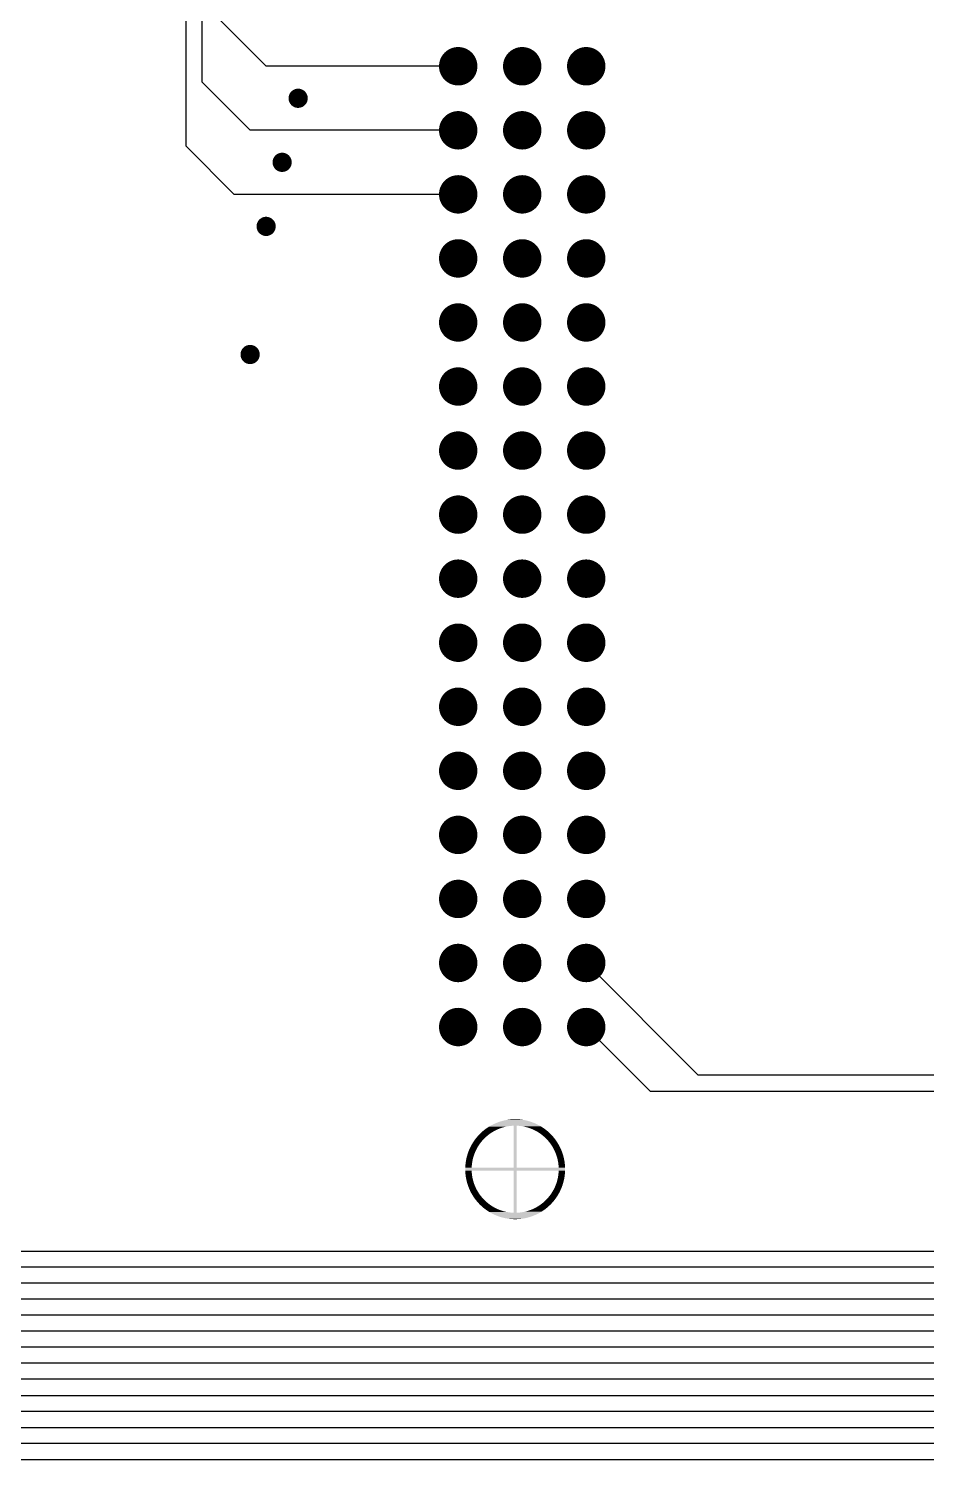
# Model space of a CAD drawing. Extents: x 295 to 953, y 10 to 290.
# Drawn here: x 542.7 to 578.4, y 104 to 160.7 of the extents above; entities that cross this region are included whole.
import ezdxf

# ---------------------------------------------------------------- set-up
doc = ezdxf.new("R2010")
doc.units = 0
doc.header["$LTSCALE"] = 5
doc.header["$MEASUREMENT"] = 0
doc.layers.get('0').update_dxf_attribs({"linetype": 'CONTINUOUS', "lineweight": 25})
doc.layers.add('DV-ABPB-A4_IN1', color=4, linetype='CONTINUOUS')

msp = doc.modelspace()

# ---------------------------------------------------------------- linework, layer by layer
at = {"color": 7}
for points, const_width in [([(559.399, 159.233, 1), (560.161, 159.233, 1)], 0.762), ([(561.939, 159.233, 1), (562.701, 159.233, 1)], 0.762), ([(564.479, 159.233, 1), (565.241, 159.233, 1)], 0.762), ([(553.239, 157.963, 1), (553.62, 157.963, 1)], 0.381), ([(559.399, 156.693, 1), (560.161, 156.693, 1)], 0.762), ([(561.939, 156.693, 1), (562.701, 156.693, 1)], 0.762), ([(564.479, 156.693, 1), (565.241, 156.693, 1)], 0.762), ([(552.604, 155.423, 1), (552.985, 155.423, 1)], 0.381), ([(559.399, 154.153, 1), (560.161, 154.153, 1)], 0.762), ([(561.939, 154.153, 1), (562.701, 154.153, 1)], 0.762), ([(564.479, 154.153, 1), (565.241, 154.153, 1)], 0.762), ([(551.969, 152.883, 1), (552.35, 152.883, 1)], 0.381), ([(559.399, 151.613, 1), (560.161, 151.613, 1)], 0.762), ([(561.939, 151.613, 1), (562.701, 151.613, 1)], 0.762), ([(564.479, 151.613, 1), (565.241, 151.613, 1)], 0.762), ([(559.399, 149.073, 1), (560.161, 149.073, 1)], 0.762), ([(561.939, 149.073, 1), (562.701, 149.073, 1)], 0.762), ([(564.479, 149.073, 1), (565.241, 149.073, 1)], 0.762), ([(551.334, 147.803, 1), (551.715, 147.803, 1)], 0.381), ([(559.399, 146.533, 1), (560.161, 146.533, 1)], 0.762), ([(561.939, 146.533, 1), (562.701, 146.533, 1)], 0.762), ([(564.479, 146.533, 1), (565.241, 146.533, 1)], 0.762), ([(559.399, 143.993, 1), (560.161, 143.993, 1)], 0.762), ([(561.939, 143.993, 1), (562.701, 143.993, 1)], 0.762), ([(564.479, 143.993, 1), (565.241, 143.993, 1)], 0.762), ([(559.399, 141.453, 1), (560.161, 141.453, 1)], 0.762), ([(561.939, 141.453, 1), (562.701, 141.453, 1)], 0.762), ([(564.479, 141.453, 1), (565.241, 141.453, 1)], 0.762), ([(559.399, 138.913, 1), (560.161, 138.913, 1)], 0.762), ([(561.939, 138.913, 1), (562.701, 138.913, 1)], 0.762), ([(564.479, 138.913, 1), (565.241, 138.913, 1)], 0.762), ([(559.399, 136.373, 1), (560.161, 136.373, 1)], 0.762), ([(561.939, 136.373, 1), (562.701, 136.373, 1)], 0.762), ([(564.479, 136.373, 1), (565.241, 136.373, 1)], 0.762), ([(559.399, 133.833, 1), (560.161, 133.833, 1)], 0.762), ([(561.939, 133.833, 1), (562.701, 133.833, 1)], 0.762), ([(564.479, 133.833, 1), (565.241, 133.833, 1)], 0.762), ([(559.399, 131.293, 1), (560.161, 131.293, 1)], 0.762), ([(561.939, 131.293, 1), (562.701, 131.293, 1)], 0.762), ([(564.479, 131.293, 1), (565.241, 131.293, 1)], 0.762), ([(559.399, 128.753, 1), (560.161, 128.753, 1)], 0.762), ([(561.939, 128.753, 1), (562.701, 128.753, 1)], 0.762), ([(564.479, 128.753, 1), (565.241, 128.753, 1)], 0.762), ([(559.399, 126.213, 1), (560.161, 126.213, 1)], 0.762), ([(561.939, 126.213, 1), (562.701, 126.213, 1)], 0.762), ([(564.479, 126.213, 1), (565.241, 126.213, 1)], 0.762), ([(559.399, 123.673, 1), (560.161, 123.673, 1)], 0.762), ([(561.939, 123.673, 1), (562.701, 123.673, 1)], 0.762), ([(564.479, 123.673, 1), (565.241, 123.673, 1)], 0.762), ([(559.399, 121.133, 1), (560.161, 121.133, 1)], 0.762), ([(561.939, 121.133, 1), (562.701, 121.133, 1)], 0.762), ([(564.479, 121.133, 1), (565.241, 121.133, 1)], 0.762)]:
    msp.add_lwpolyline(points, format="xyb", close=True, dxfattribs=dict(at, const_width=const_width))
for points in [[(561.665, 117.44), (561.722, 117.45), (562.415, 117.44), (562.359, 117.45)], [(561.722, 117.45), (561.727, 117.451), (562.359, 117.45), (562.353, 117.451)], [(561.727, 117.451), (561.785, 117.459), (562.353, 117.451), (562.296, 117.459)], [(561.785, 117.459), (561.79, 117.46), (562.296, 117.459), (562.29, 117.46)], [(561.79, 117.46), (561.848, 117.466), (562.29, 117.46), (562.233, 117.466)], [(561.848, 117.466), (561.853, 117.467), (562.233, 117.466), (562.226, 117.467)], [(561.853, 117.467), (561.912, 117.471), (562.226, 117.467), (562.17, 117.471)], [(561.912, 117.471), (561.916, 117.472), (562.17, 117.471), (562.162, 117.472)], [(561.916, 117.472), (561.976, 117.475), (562.162, 117.472), (562.107, 117.475)], [(561.976, 117.475), (561.98, 117.475), (562.107, 117.475), (562.096, 117.475)], [(561.98, 117.475), (562.043, 117.476), (562.096, 117.475), (562.043, 117.476)], [(560.62, 116.876), (560.645, 116.9), (561.004, 116.876), (561.037, 116.9)], [(560.645, 116.9), (560.665, 116.921), (561.037, 116.9), (561.067, 116.921)], [(560.665, 116.921), (560.679, 116.934), (561.067, 116.921), (561.086, 116.934)], [(560.679, 116.934), (560.712, 116.964), (561.086, 116.934), (561.133, 116.964)], [(560.712, 116.964), (560.714, 116.966), (561.133, 116.964), (561.136, 116.966)], [(560.714, 116.966), (560.748, 116.996), (561.136, 116.966), (561.187, 116.996)], [(560.748, 116.996), (560.759, 117.006), (561.187, 116.996), (561.205, 117.006)], [(560.759, 117.006), (560.782, 117.024), (561.205, 117.006), (561.239, 117.024)], [(560.782, 117.024), (560.808, 117.046), (561.239, 117.024), (561.282, 117.046)], [(560.808, 117.046), (560.815, 117.051), (561.282, 117.046), (561.292, 117.051)], [(560.815, 117.051), (560.847, 117.076), (561.292, 117.051), (561.345, 117.076)], [(560.847, 117.076), (560.859, 117.085), (561.345, 117.076), (561.367, 117.085)], [(560.859, 117.085), (560.878, 117.099), (561.367, 117.085), (561.4, 117.099)], [(560.878, 117.099), (560.907, 117.12), (561.4, 117.099), (561.455, 117.12)], [(560.907, 117.12), (560.91, 117.122), (561.455, 117.12), (561.462, 117.122)], [(560.91, 117.122), (560.935, 117.139), (561.462, 117.122), (561.511, 117.139)], [(560.935, 117.139), (560.961, 117.156), (561.511, 117.139), (561.568, 117.156)], [(560.961, 117.156), (560.963, 117.157), (561.568, 117.156), (561.573, 117.157)], [(560.963, 117.157), (560.985, 117.171), (561.573, 117.157), (561.625, 117.171)], [(560.985, 117.171), (561.006, 117.184), (561.625, 117.171), (561.683, 117.184)], [(561.006, 117.184), (561.017, 117.191), (561.683, 117.184), (561.716, 117.191)], [(561.017, 117.191), (561.025, 117.196), (561.716, 117.191), (561.741, 117.196)], [(561.025, 117.196), (561.041, 117.205), (561.741, 117.196), (561.8, 117.205)], [(561.041, 117.205), (561.053, 117.212), (561.8, 117.205), (561.859, 117.212)], [(561.053, 117.212), (561.062, 117.217), (561.859, 117.212), (561.918, 117.217)], [(561.062, 117.217), (561.068, 117.221), (561.918, 117.217), (561.977, 117.221)], [(561.068, 117.221), (561.072, 117.223), (563.013, 117.221), (563.009, 117.223)], [(561.072, 117.223), (561.122, 117.25), (563.009, 117.223), (562.959, 117.25)], [(561.122, 117.25), (561.127, 117.253), (562.959, 117.25), (562.953, 117.253)], [(561.127, 117.253), (561.179, 117.279), (562.953, 117.253), (562.902, 117.279)], [(561.179, 117.279), (561.184, 117.281), (562.902, 117.279), (562.896, 117.281)], [(561.184, 117.281), (561.237, 117.305), (562.896, 117.281), (562.844, 117.305)], [(561.237, 117.305), (561.242, 117.308), (562.844, 117.305), (562.839, 117.308)], [(561.242, 117.308), (561.295, 117.33), (562.839, 117.308), (562.786, 117.33)], [(561.295, 117.33), (561.3, 117.332), (562.786, 117.33), (562.78, 117.332)], [(561.3, 117.332), (561.354, 117.353), (562.78, 117.332), (562.727, 117.353)], [(561.354, 117.353), (561.36, 117.355), (562.727, 117.353), (562.721, 117.355)], [(561.36, 117.355), (561.414, 117.374), (562.721, 117.355), (562.667, 117.374)], [(561.414, 117.374), (561.419, 117.376), (562.667, 117.374), (562.661, 117.376)], [(561.419, 117.376), (561.475, 117.393), (562.661, 117.376), (562.606, 117.393)], [(561.475, 117.393), (561.48, 117.395), (562.606, 117.393), (562.6, 117.395)], [(561.48, 117.395), (561.536, 117.41), (562.6, 117.395), (562.545, 117.41)], [(561.536, 117.41), (561.541, 117.412), (562.545, 117.41), (562.539, 117.412)], [(561.541, 117.412), (561.597, 117.425), (562.539, 117.412), (562.484, 117.425)], [(561.597, 117.425), (561.603, 117.427), (562.484, 117.425), (562.477, 117.427)], [(561.603, 117.427), (561.659, 117.439), (562.477, 117.427), (562.422, 117.439)], [(561.659, 117.439), (561.665, 117.44), (562.422, 117.439), (562.415, 117.44)], [(561.977, 115.558), (561.977, 117.221), (562.104, 115.558), (562.104, 117.221)], [(562.12, 117.22), (562.104, 117.221), (563.014, 117.22), (563.013, 117.221)], [(562.142, 117.219), (562.12, 117.22), (563.016, 117.219), (563.014, 117.22)], [(562.201, 117.214), (562.142, 117.219), (563.024, 117.214), (563.016, 117.219)], [(562.26, 117.208), (562.201, 117.214), (563.035, 117.208), (563.024, 117.214)], [(562.319, 117.199), (562.26, 117.208), (563.05, 117.199), (563.035, 117.208)], [(562.377, 117.189), (562.319, 117.199), (563.068, 117.189), (563.05, 117.199)], [(562.381, 117.188), (562.377, 117.189), (563.069, 117.188), (563.068, 117.189)], [(562.435, 117.176), (562.381, 117.188), (563.088, 117.176), (563.069, 117.188)], [(562.493, 117.161), (562.435, 117.176), (563.111, 117.161), (563.088, 117.176)], [(562.519, 117.154), (562.493, 117.161), (563.123, 117.154), (563.111, 117.161)], [(562.549, 117.145), (562.519, 117.154), (563.136, 117.145), (563.123, 117.154)], [(562.606, 117.127), (562.549, 117.145), (563.163, 117.127), (563.136, 117.145)], [(562.628, 117.118), (562.606, 117.127), (563.175, 117.118), (563.163, 117.127)], [(562.661, 117.106), (562.628, 117.118), (563.192, 117.106), (563.175, 117.118)], [(562.716, 117.084), (562.661, 117.106), (563.223, 117.084), (563.192, 117.106)], [(562.722, 117.081), (562.716, 117.084), (563.227, 117.081), (563.223, 117.084)], [(562.77, 117.06), (562.722, 117.081), (563.254, 117.06), (563.227, 117.081)], [(562.806, 117.042), (562.77, 117.06), (563.277, 117.042), (563.254, 117.06)], [(562.824, 117.034), (562.806, 117.042), (563.287, 117.034), (563.277, 117.042)], [(562.876, 117.006), (562.824, 117.034), (563.321, 117.006), (563.287, 117.034)], [(562.883, 117.002), (562.876, 117.006), (563.326, 117.002), (563.321, 117.006)], [(562.927, 116.977), (562.883, 117.002), (563.355, 116.977), (563.326, 117.002)], [(562.954, 116.96), (562.927, 116.977), (563.373, 116.96), (563.355, 116.977)], [(562.978, 116.945), (562.954, 116.96), (563.389, 116.945), (563.373, 116.96)], [(563.02, 116.917), (562.978, 116.945), (563.42, 116.917), (563.389, 116.945)], [(563.027, 116.912), (563.02, 116.917), (563.424, 116.912), (563.42, 116.917)], [(563.075, 116.878), (563.027, 116.912), (563.459, 116.878), (563.424, 116.912)], [(560.231, 116.301), (560.244, 116.33), (560.513, 116.301), (560.529, 116.33)], [(560.244, 116.33), (560.258, 116.359), (560.529, 116.33), (560.545, 116.359)], [(560.258, 116.359), (560.269, 116.382), (560.545, 116.359), (560.558, 116.382)], [(560.269, 116.382), (560.286, 116.415), (560.558, 116.382), (560.579, 116.415)], [(560.286, 116.415), (560.295, 116.432), (560.579, 116.415), (560.59, 116.432)], [(560.295, 116.432), (560.317, 116.471), (560.59, 116.432), (560.616, 116.471)], [(560.317, 116.471), (560.322, 116.481), (560.616, 116.471), (560.623, 116.481)], [(560.322, 116.481), (560.349, 116.526), (560.623, 116.481), (560.655, 116.526)], [(560.349, 116.526), (560.351, 116.529), (560.655, 116.526), (560.657, 116.529)], [(560.351, 116.529), (560.38, 116.576), (560.657, 116.529), (560.694, 116.576)], [(560.38, 116.576), (560.383, 116.579), (560.694, 116.576), (560.696, 116.579)], [(560.383, 116.579), (560.411, 116.621), (560.696, 116.579), (560.731, 116.621)], [(560.411, 116.621), (560.418, 116.632), (560.731, 116.621), (560.741, 116.632)], [(560.418, 116.632), (560.443, 116.666), (560.741, 116.632), (560.771, 116.666)], [(560.443, 116.666), (560.455, 116.683), (560.771, 116.666), (560.788, 116.683)], [(560.455, 116.683), (560.475, 116.708), (560.788, 116.683), (560.812, 116.708)], [(560.475, 116.708), (560.494, 116.733), (560.812, 116.708), (560.837, 116.733)], [(560.494, 116.733), (560.508, 116.75), (560.837, 116.733), (560.854, 116.75)], [(560.508, 116.75), (560.535, 116.782), (560.854, 116.75), (560.89, 116.782)], [(560.535, 116.782), (560.541, 116.79), (560.89, 116.782), (560.898, 116.79)], [(560.541, 116.79), (560.575, 116.828), (560.898, 116.79), (560.943, 116.828)], [(560.575, 116.828), (560.577, 116.83), (560.943, 116.828), (560.945, 116.83)], [(560.577, 116.83), (560.61, 116.865), (560.945, 116.83), (560.989, 116.865)], [(560.61, 116.865), (560.62, 116.876), (560.989, 116.865), (561.004, 116.876)], [(563.082, 116.872), (563.075, 116.878), (563.465, 116.872), (563.459, 116.878)], [(563.122, 116.841), (563.082, 116.872), (563.493, 116.841), (563.465, 116.872)], [(563.141, 116.825), (563.122, 116.841), (563.508, 116.825), (563.493, 116.841)], [(563.167, 116.803), (563.141, 116.825), (563.527, 116.803), (563.508, 116.825)], [(563.196, 116.778), (563.167, 116.803), (563.55, 116.778), (563.527, 116.803)], [(563.211, 116.764), (563.196, 116.778), (563.561, 116.764), (563.55, 116.778)], [(563.248, 116.729), (563.211, 116.764), (563.59, 116.729), (563.561, 116.764)], [(563.254, 116.723), (563.248, 116.729), (563.594, 116.723), (563.59, 116.729)], [(563.296, 116.681), (563.254, 116.723), (563.627, 116.681), (563.594, 116.723)], [(563.298, 116.678), (563.296, 116.681), (563.629, 116.678), (563.627, 116.681)], [(563.336, 116.637), (563.298, 116.678), (563.659, 116.637), (563.629, 116.678)], [(563.344, 116.627), (563.336, 116.637), (563.666, 116.627), (563.659, 116.637)], [(563.374, 116.592), (563.344, 116.627), (563.69, 116.592), (563.666, 116.627)], [(563.388, 116.574), (563.374, 116.592), (563.701, 116.574), (563.69, 116.592)], [(563.411, 116.546), (563.388, 116.574), (563.719, 116.546), (563.701, 116.574)], [(563.429, 116.521), (563.411, 116.546), (563.735, 116.521), (563.719, 116.546)], [(563.446, 116.498), (563.429, 116.521), (563.748, 116.498), (563.735, 116.521)], [(563.468, 116.466), (563.446, 116.498), (563.767, 116.466), (563.748, 116.498)], [(563.48, 116.449), (563.468, 116.466), (563.776, 116.449), (563.767, 116.466)], [(563.505, 116.41), (563.48, 116.449), (563.797, 116.41), (563.776, 116.449)], [(563.512, 116.399), (563.505, 116.41), (563.803, 116.399), (563.797, 116.41)], [(563.539, 116.353), (563.512, 116.399), (563.826, 116.353), (563.803, 116.399)], [(563.542, 116.348), (563.539, 116.353), (563.828, 116.348), (563.826, 116.353)], [(563.57, 116.296), (563.542, 116.348), (563.852, 116.296), (563.828, 116.348)], [(560.072, 115.714), (560.076, 115.754), (560.327, 115.714), (560.333, 115.754)], [(560.076, 115.754), (560.079, 115.773), (560.333, 115.754), (560.336, 115.773)], [(560.079, 115.773), (560.085, 115.816), (560.336, 115.773), (560.344, 115.816)], [(560.085, 115.816), (560.088, 115.831), (560.344, 115.816), (560.346, 115.831)], [(560.088, 115.831), (560.097, 115.879), (560.346, 115.831), (560.357, 115.879)], [(560.097, 115.879), (560.099, 115.889), (560.357, 115.879), (560.359, 115.889)], [(560.099, 115.889), (560.11, 115.941), (560.359, 115.889), (560.372, 115.941)], [(560.11, 115.941), (560.111, 115.947), (560.372, 115.941), (560.373, 115.947)], [(560.111, 115.947), (560.125, 116.002), (560.373, 115.947), (560.389, 116.002)], [(560.125, 116.002), (560.126, 116.004), (560.389, 116.002), (560.39, 116.004)], [(560.126, 116.004), (560.142, 116.06), (560.39, 116.004), (560.408, 116.06)], [(560.142, 116.06), (560.143, 116.063), (560.408, 116.06), (560.41, 116.063)], [(560.143, 116.063), (560.159, 116.116), (560.41, 116.063), (560.429, 116.116)], [(560.159, 116.116), (560.162, 116.124), (560.429, 116.116), (560.432, 116.124)], [(560.162, 116.124), (560.178, 116.17), (560.432, 116.124), (560.451, 116.17)], [(560.178, 116.17), (560.183, 116.184), (560.451, 116.17), (560.457, 116.184)], [(560.183, 116.184), (560.199, 116.225), (560.457, 116.184), (560.475, 116.225)], [(560.199, 116.225), (560.206, 116.243), (560.475, 116.225), (560.484, 116.243)], [(560.206, 116.243), (560.221, 116.278), (560.484, 116.243), (560.501, 116.278)], [(560.221, 116.278), (560.231, 116.301), (560.501, 116.278), (560.513, 116.301)], [(563.597, 116.243), (563.57, 116.296), (563.874, 116.243), (563.852, 116.296)], [(563.6, 116.237), (563.597, 116.243), (563.877, 116.237), (563.874, 116.243)], [(563.622, 116.189), (563.6, 116.237), (563.895, 116.189), (563.877, 116.237)], [(563.626, 116.178), (563.622, 116.189), (563.9, 116.178), (563.895, 116.189)], [(563.644, 116.135), (563.626, 116.178), (563.915, 116.135), (563.9, 116.178)], [(563.651, 116.118), (563.644, 116.135), (563.921, 116.118), (563.915, 116.135)], [(563.665, 116.079), (563.651, 116.118), (563.933, 116.079), (563.921, 116.118)], [(563.673, 116.058), (563.665, 116.079), (563.94, 116.058), (563.933, 116.079)], [(563.685, 116.023), (563.673, 116.058), (563.949, 116.023), (563.94, 116.058)], [(563.693, 115.997), (563.685, 116.023), (563.957, 115.997), (563.949, 116.023)], [(563.702, 115.967), (563.693, 115.997), (563.964, 115.967), (563.957, 115.997)], [(563.71, 115.935), (563.702, 115.967), (563.972, 115.935), (563.964, 115.967)], [(563.717, 115.909), (563.71, 115.935), (563.977, 115.909), (563.972, 115.935)], [(563.725, 115.873), (563.717, 115.909), (563.985, 115.873), (563.977, 115.909)], [(563.73, 115.852), (563.725, 115.873), (563.989, 115.852), (563.985, 115.873)], [(563.738, 115.81), (563.73, 115.852), (563.996, 115.81), (563.989, 115.852)], [(563.741, 115.793), (563.738, 115.81), (563.999, 115.793), (563.996, 115.81)], [(563.749, 115.748), (563.741, 115.793), (564.005, 115.748), (563.999, 115.793)], [(563.751, 115.735), (563.749, 115.748), (564.007, 115.735), (564.005, 115.748)], [(560.059, 115.494), (560.06, 115.558), (564.021, 115.494), (564.02, 115.558)], [(560.06, 115.431), (560.059, 115.494), (564.02, 115.431), (564.021, 115.494)], [(560.06, 115.564), (560.062, 115.597), (560.315, 115.564), (560.316, 115.597)], [(560.06, 115.558), (560.06, 115.564), (560.314, 115.558), (560.315, 115.564)], [(560.063, 115.372), (560.06, 115.431), (560.317, 115.372), (560.314, 115.431)], [(560.062, 115.597), (560.064, 115.627), (560.316, 115.597), (560.318, 115.627)], [(560.063, 115.368), (560.063, 115.372), (560.318, 115.368), (560.317, 115.372)], [(560.068, 115.313), (560.063, 115.368), (560.323, 115.313), (560.318, 115.368)], [(560.064, 115.627), (560.066, 115.656), (560.318, 115.627), (560.321, 115.656)], [(560.066, 115.656), (560.069, 115.691), (560.321, 115.656), (560.325, 115.691)], [(560.068, 115.304), (560.068, 115.313), (560.324, 115.304), (560.323, 115.313)], [(560.074, 115.254), (560.068, 115.304), (560.33, 115.254), (560.324, 115.304)], [(560.069, 115.691), (560.072, 115.714), (560.325, 115.691), (560.327, 115.714)], [(560.075, 115.241), (560.074, 115.254), (560.332, 115.241), (560.33, 115.254)], [(560.082, 115.196), (560.075, 115.241), (560.339, 115.196), (560.332, 115.241)], [(560.084, 115.179), (560.082, 115.196), (560.342, 115.179), (560.339, 115.196)], [(560.092, 115.137), (560.084, 115.179), (560.35, 115.137), (560.342, 115.179)], [(561.977, 113.768), (561.977, 115.431), (562.104, 113.768), (562.104, 115.431)], [(563.737, 115.173), (563.745, 115.216), (563.995, 115.173), (564.002, 115.216)], [(563.745, 115.216), (563.748, 115.235), (564.002, 115.216), (564.004, 115.235)], [(563.748, 115.235), (563.753, 115.275), (564.004, 115.235), (564.009, 115.275)], [(563.757, 115.685), (563.751, 115.735), (564.012, 115.685), (564.007, 115.735)], [(563.753, 115.275), (563.756, 115.298), (564.009, 115.275), (564.012, 115.298)], [(563.756, 115.298), (563.76, 115.333), (564.012, 115.298), (564.015, 115.333)], [(563.758, 115.676), (563.757, 115.685), (564.013, 115.676), (564.012, 115.685)], [(563.763, 115.621), (563.758, 115.676), (564.017, 115.621), (564.013, 115.676)], [(563.76, 115.333), (563.762, 115.362), (564.015, 115.333), (564.017, 115.362)], [(563.762, 115.362), (563.764, 115.392), (564.017, 115.362), (564.019, 115.392)], [(563.763, 115.617), (563.763, 115.621), (564.018, 115.617), (564.017, 115.621)], [(563.766, 115.558), (563.763, 115.617), (564.02, 115.558), (564.018, 115.617)], [(563.764, 115.392), (563.766, 115.425), (564.019, 115.392), (564.02, 115.425)], [(563.766, 115.425), (563.766, 115.431), (564.02, 115.425), (564.02, 115.431)], [(560.096, 115.116), (560.092, 115.137), (560.355, 115.116), (560.35, 115.137)], [(560.103, 115.08), (560.096, 115.116), (560.364, 115.08), (560.355, 115.116)], [(560.109, 115.054), (560.103, 115.08), (560.37, 115.054), (560.364, 115.08)], [(560.116, 115.022), (560.109, 115.054), (560.379, 115.022), (560.37, 115.054)], [(560.124, 114.992), (560.116, 115.022), (560.388, 114.992), (560.379, 115.022)], [(560.131, 114.966), (560.124, 114.992), (560.396, 114.966), (560.388, 114.992)], [(560.141, 114.931), (560.131, 114.966), (560.408, 114.931), (560.396, 114.966)], [(560.148, 114.91), (560.141, 114.931), (560.415, 114.91), (560.408, 114.931)], [(560.16, 114.871), (560.148, 114.91), (560.43, 114.871), (560.415, 114.91)], [(560.166, 114.854), (560.16, 114.871), (560.436, 114.854), (560.43, 114.871)], [(560.181, 114.811), (560.166, 114.854), (560.454, 114.811), (560.436, 114.854)], [(560.185, 114.8), (560.181, 114.811), (560.459, 114.8), (560.454, 114.811)], [(560.204, 114.752), (560.185, 114.8), (560.481, 114.752), (560.459, 114.8)], [(560.206, 114.746), (560.204, 114.752), (560.484, 114.746), (560.481, 114.752)], [(560.228, 114.693), (560.206, 114.746), (560.51, 114.693), (560.484, 114.746)], [(560.253, 114.641), (560.229, 114.693), (560.539, 114.641), (560.51, 114.693)], [(560.255, 114.636), (560.253, 114.641), (560.542, 114.636), (560.539, 114.641)], [(560.278, 114.59), (560.255, 114.636), (560.569, 114.59), (560.542, 114.636)], [(563.522, 114.607), (563.535, 114.63), (563.812, 114.607), (563.823, 114.63)], [(563.535, 114.63), (563.552, 114.659), (563.823, 114.63), (563.836, 114.659)], [(563.552, 114.659), (563.567, 114.688), (563.836, 114.659), (563.85, 114.688)], [(563.567, 114.688), (563.58, 114.711), (563.85, 114.688), (563.86, 114.711)], [(563.58, 114.711), (563.597, 114.746), (563.86, 114.711), (563.875, 114.746)], [(563.597, 114.746), (563.606, 114.764), (563.875, 114.746), (563.882, 114.764)], [(563.606, 114.764), (563.624, 114.805), (563.882, 114.764), (563.898, 114.805)], [(563.624, 114.805), (563.63, 114.819), (563.898, 114.805), (563.902, 114.819)], [(563.63, 114.819), (563.649, 114.865), (563.902, 114.819), (563.919, 114.865)], [(563.649, 114.865), (563.652, 114.873), (563.919, 114.865), (563.922, 114.873)], [(563.652, 114.873), (563.671, 114.926), (563.922, 114.873), (563.938, 114.926)], [(563.671, 114.926), (563.672, 114.929), (563.938, 114.926), (563.939, 114.929)], [(563.672, 114.929), (563.691, 114.985), (563.939, 114.929), (563.955, 114.985)], [(563.691, 114.987), (563.707, 115.042), (563.955, 114.987), (563.969, 115.042)], [(563.691, 114.985), (563.691, 114.987), (563.955, 114.985), (563.955, 114.987)], [(563.707, 115.042), (563.709, 115.048), (563.969, 115.042), (563.971, 115.048)], [(563.709, 115.048), (563.722, 115.1), (563.971, 115.048), (563.982, 115.1)], [(563.722, 115.1), (563.724, 115.11), (563.982, 115.1), (563.984, 115.11)], [(563.724, 115.11), (563.734, 115.158), (563.984, 115.11), (563.992, 115.158)], [(563.734, 115.158), (563.737, 115.173), (563.992, 115.158), (563.995, 115.173)], [(560.283, 114.579), (560.278, 114.59), (560.576, 114.579), (560.569, 114.59)], [(560.304, 114.54), (560.283, 114.579), (560.601, 114.54), (560.576, 114.579)], [(560.314, 114.523), (560.304, 114.54), (560.612, 114.523), (560.601, 114.54)], [(560.332, 114.491), (560.314, 114.523), (560.634, 114.491), (560.612, 114.523)], [(560.346, 114.468), (560.332, 114.491), (560.651, 114.468), (560.634, 114.491)], [(560.361, 114.443), (560.346, 114.468), (560.67, 114.443), (560.651, 114.468)], [(560.379, 114.415), (560.361, 114.443), (560.693, 114.415), (560.67, 114.443)], [(560.391, 114.397), (560.379, 114.415), (560.707, 114.397), (560.693, 114.415)], [(560.415, 114.362), (560.391, 114.397), (560.736, 114.362), (560.707, 114.397)], [(560.422, 114.352), (560.415, 114.362), (560.745, 114.352), (560.736, 114.362)], [(560.452, 114.311), (560.422, 114.352), (560.783, 114.311), (560.745, 114.352)], [(560.454, 114.308), (560.452, 114.311), (560.785, 114.308), (560.783, 114.311)], [(560.486, 114.266), (560.454, 114.308), (560.826, 114.266), (560.785, 114.308)], [(560.491, 114.26), (560.486, 114.266), (560.832, 114.26), (560.826, 114.266)], [(560.52, 114.225), (560.491, 114.26), (560.869, 114.225), (560.832, 114.26)], [(560.531, 114.211), (560.52, 114.225), (560.885, 114.211), (560.869, 114.225)], [(560.553, 114.186), (560.531, 114.211), (560.913, 114.186), (560.885, 114.211)], [(560.573, 114.164), (560.553, 114.186), (560.94, 114.164), (560.913, 114.186)], [(560.588, 114.148), (560.573, 114.164), (560.959, 114.148), (560.94, 114.164)], [(560.616, 114.117), (560.588, 114.148), (560.998, 114.117), (560.959, 114.148)], [(560.622, 114.111), (560.616, 114.117), (561.006, 114.111), (560.998, 114.117)], [(560.657, 114.077), (560.622, 114.111), (561.054, 114.077), (561.006, 114.111)], [(560.661, 114.072), (560.657, 114.077), (561.06, 114.072), (561.054, 114.077)], [(560.691, 114.044), (560.661, 114.072), (561.103, 114.044), (561.06, 114.072)], [(560.707, 114.029), (560.691, 114.044), (561.127, 114.029), (561.103, 114.044)], [(562.948, 114.025), (562.995, 114.055), (563.369, 114.025), (563.401, 114.055)], [(562.995, 114.055), (563.014, 114.068), (563.401, 114.055), (563.415, 114.068)], [(563.014, 114.068), (563.044, 114.089), (563.415, 114.068), (563.436, 114.089)], [(563.044, 114.089), (563.077, 114.113), (563.436, 114.089), (563.46, 114.113)], [(563.077, 114.113), (563.091, 114.124), (563.46, 114.113), (563.471, 114.124)], [(563.091, 114.124), (563.136, 114.159), (563.471, 114.124), (563.504, 114.159)], [(563.136, 114.159), (563.138, 114.161), (563.504, 114.159), (563.505, 114.161)], [(563.138, 114.161), (563.183, 114.199), (563.505, 114.161), (563.539, 114.199)], [(563.183, 114.199), (563.191, 114.207), (563.539, 114.199), (563.546, 114.207)], [(563.191, 114.207), (563.227, 114.239), (563.546, 114.207), (563.573, 114.239)], [(563.227, 114.239), (563.243, 114.256), (563.573, 114.239), (563.586, 114.256)], [(563.243, 114.256), (563.269, 114.281), (563.586, 114.256), (563.606, 114.281)], [(563.269, 114.281), (563.293, 114.306), (563.606, 114.281), (563.625, 114.306)], [(563.293, 114.306), (563.31, 114.323), (563.625, 114.306), (563.638, 114.323)], [(563.31, 114.323), (563.34, 114.357), (563.638, 114.323), (563.662, 114.357)], [(563.34, 114.357), (563.349, 114.368), (563.662, 114.357), (563.67, 114.368)], [(563.349, 114.368), (563.384, 114.41), (563.67, 114.368), (563.698, 114.41)], [(563.384, 114.41), (563.387, 114.413), (563.698, 114.41), (563.7, 114.413)], [(563.387, 114.413), (563.423, 114.46), (563.7, 114.413), (563.73, 114.46)], [(563.423, 114.46), (563.426, 114.463), (563.73, 114.46), (563.732, 114.463)], [(563.426, 114.463), (563.458, 114.508), (563.732, 114.463), (563.758, 114.508)], [(563.458, 114.508), (563.465, 114.518), (563.758, 114.508), (563.764, 114.518)], [(563.465, 114.518), (563.491, 114.557), (563.764, 114.518), (563.786, 114.557)], [(563.491, 114.557), (563.501, 114.574), (563.786, 114.557), (563.794, 114.574)], [(563.501, 114.574), (563.522, 114.607), (563.794, 114.574), (563.812, 114.607)], [(560.726, 114.012), (560.707, 114.029), (561.153, 114.012), (561.127, 114.029)], [(560.755, 113.987), (560.726, 114.012), (561.198, 113.987), (561.153, 114.012)], [(560.76, 113.983), (560.755, 113.987), (561.205, 113.983), (561.198, 113.987)], [(560.793, 113.955), (560.76, 113.983), (561.257, 113.955), (561.205, 113.983)], [(560.804, 113.947), (560.793, 113.955), (561.274, 113.947), (561.257, 113.955)], [(560.826, 113.929), (560.804, 113.947), (561.31, 113.929), (561.274, 113.947)], [(560.854, 113.908), (560.826, 113.929), (561.358, 113.908), (561.31, 113.929)], [(560.858, 113.905), (560.854, 113.908), (561.364, 113.905), (561.358, 113.908)], [(560.888, 113.883), (560.858, 113.905), (561.419, 113.883), (561.364, 113.905)], [(560.905, 113.871), (560.888, 113.883), (561.453, 113.871), (561.419, 113.883)], [(560.917, 113.862), (560.905, 113.871), (561.475, 113.862), (561.453, 113.871)], [(560.945, 113.844), (560.917, 113.862), (561.531, 113.844), (561.475, 113.862)], [(560.958, 113.835), (560.945, 113.844), (561.562, 113.835), (561.531, 113.844)], [(560.97, 113.828), (560.958, 113.835), (561.588, 113.828), (561.562, 113.835)], [(560.993, 113.813), (560.97, 113.828), (561.645, 113.813), (561.588, 113.828)], [(561.012, 113.801), (560.993, 113.813), (561.7, 113.801), (561.645, 113.813)], [(561.013, 113.8), (561.012, 113.801), (561.703, 113.8), (561.7, 113.801)], [(561.031, 113.79), (561.013, 113.8), (561.762, 113.79), (561.703, 113.8)], [(561.046, 113.781), (561.031, 113.79), (561.82, 113.781), (561.762, 113.79)], [(561.057, 113.775), (561.046, 113.781), (561.879, 113.775), (561.82, 113.781)], [(561.064, 113.77), (561.057, 113.775), (561.938, 113.77), (561.879, 113.775)], [(561.066, 113.769), (561.064, 113.77), (561.961, 113.769), (561.938, 113.77)], [(561.068, 113.768), (561.066, 113.769), (561.977, 113.768), (561.961, 113.769)], [(561.072, 113.766), (561.068, 113.768), (563.009, 113.766), (563.013, 113.768)], [(561.122, 113.739), (561.072, 113.766), (562.958, 113.739), (563.009, 113.766)], [(561.128, 113.736), (561.122, 113.739), (562.953, 113.736), (562.958, 113.739)], [(561.179, 113.71), (561.128, 113.736), (562.902, 113.71), (562.953, 113.736)], [(561.184, 113.708), (561.179, 113.71), (562.896, 113.708), (562.902, 113.71)], [(561.236, 113.684), (561.184, 113.708), (562.844, 113.684), (562.896, 113.708)], [(561.242, 113.681), (561.236, 113.684), (562.839, 113.681), (562.844, 113.684)], [(561.295, 113.659), (561.242, 113.681), (562.786, 113.659), (562.839, 113.681)], [(561.301, 113.657), (561.295, 113.659), (562.78, 113.657), (562.786, 113.659)], [(561.354, 113.636), (561.301, 113.657), (562.726, 113.636), (562.78, 113.657)], [(561.36, 113.634), (561.354, 113.636), (562.721, 113.634), (562.726, 113.636)], [(561.414, 113.615), (561.36, 113.634), (562.667, 113.615), (562.721, 113.634)], [(561.42, 113.613), (561.414, 113.615), (562.661, 113.613), (562.667, 113.615)], [(561.474, 113.596), (561.42, 113.613), (562.606, 113.596), (562.661, 113.613)], [(561.48, 113.594), (561.474, 113.596), (562.601, 113.594), (562.606, 113.596)], [(561.535, 113.579), (561.48, 113.594), (562.545, 113.579), (562.601, 113.594)], [(561.542, 113.577), (561.535, 113.579), (562.539, 113.577), (562.545, 113.579)], [(561.597, 113.564), (561.542, 113.577), (562.483, 113.564), (562.539, 113.577)], [(561.603, 113.562), (561.597, 113.564), (562.478, 113.562), (562.483, 113.564)], [(561.659, 113.55), (561.603, 113.562), (562.421, 113.55), (562.478, 113.562)], [(561.665, 113.549), (561.659, 113.55), (562.416, 113.549), (562.421, 113.55)], [(561.721, 113.539), (561.665, 113.549), (562.359, 113.539), (562.416, 113.549)], [(561.728, 113.538), (561.721, 113.539), (562.353, 113.538), (562.359, 113.539)], [(561.784, 113.53), (561.728, 113.538), (562.296, 113.53), (562.353, 113.538)], [(561.791, 113.529), (561.784, 113.53), (562.29, 113.529), (562.296, 113.53)], [(561.847, 113.523), (561.791, 113.529), (562.233, 113.523), (562.29, 113.529)], [(561.854, 113.522), (561.847, 113.523), (562.227, 113.522), (562.233, 113.523)], [(561.91, 113.518), (561.854, 113.522), (562.169, 113.518), (562.227, 113.522)], [(561.918, 113.517), (561.91, 113.518), (562.164, 113.517), (562.169, 113.518)], [(561.974, 113.514), (561.918, 113.517), (562.105, 113.514), (562.164, 113.517)], [(561.985, 113.514), (561.974, 113.514), (562.101, 113.514), (562.105, 113.514)], [(562.037, 113.513), (561.985, 113.514), (562.037, 113.513), (562.101, 113.514)], [(562.104, 113.768), (562.163, 113.772), (563.013, 113.768), (563.018, 113.772)], [(562.163, 113.772), (562.222, 113.777), (563.018, 113.772), (563.027, 113.777)], [(562.222, 113.777), (562.281, 113.784), (563.027, 113.777), (563.04, 113.784)], [(562.281, 113.784), (562.339, 113.793), (563.04, 113.784), (563.056, 113.793)], [(562.339, 113.793), (562.364, 113.798), (563.056, 113.793), (563.064, 113.798)], [(562.364, 113.798), (562.397, 113.805), (563.064, 113.798), (563.074, 113.805)], [(562.397, 113.805), (562.455, 113.818), (563.074, 113.805), (563.095, 113.818)], [(562.455, 113.818), (562.508, 113.832), (563.095, 113.818), (563.118, 113.832)], [(562.508, 113.832), (562.512, 113.833), (563.118, 113.832), (563.12, 113.833)], [(562.512, 113.833), (562.569, 113.85), (563.12, 113.833), (563.145, 113.85)], [(562.569, 113.85), (562.619, 113.867), (563.145, 113.85), (563.17, 113.867)], [(562.619, 113.867), (562.625, 113.869), (563.17, 113.867), (563.173, 113.869)], [(562.625, 113.869), (562.681, 113.89), (563.173, 113.869), (563.203, 113.89)], [(562.681, 113.89), (562.714, 113.904), (563.203, 113.89), (563.222, 113.904)], [(562.714, 113.904), (562.735, 113.913), (563.222, 113.904), (563.234, 113.913)], [(562.735, 113.913), (562.789, 113.938), (563.234, 113.913), (563.266, 113.938)], [(562.789, 113.938), (562.799, 113.943), (563.266, 113.938), (563.272, 113.943)], [(562.799, 113.943), (562.842, 113.965), (563.272, 113.943), (563.299, 113.965)], [(562.842, 113.965), (562.876, 113.983), (563.299, 113.965), (563.321, 113.983)], [(562.876, 113.983), (562.894, 113.993), (563.321, 113.983), (563.333, 113.993)], [(562.894, 113.993), (562.945, 114.023), (563.333, 113.993), (563.367, 114.023)], [(562.945, 114.023), (562.948, 114.025), (563.367, 114.023), (563.369, 114.025)]]:
    msp.add_solid(points, dxfattribs=at)
at = {"layer": 'DV-ABPB-A4_IN1', "color": 7}
for p, q in [((548.985, 156.058), (548.985, 215.113)), ((549.62, 158.598), (549.62, 214.478)), ((552.16, 159.233), (550.255, 161.138)), ((559.78, 159.233), (552.16, 159.233)), ((551.525, 156.693), (549.62, 158.598)), ((559.78, 156.693), (551.525, 156.693)), ((550.89, 154.153), (548.985, 156.058)), ((559.78, 154.153), (550.89, 154.153)), ((569.305, 119.228), (564.86, 123.673)), ((564.86, 121.133), (567.4, 118.593)), ((627.09, 119.228), (569.305, 119.228)), ((567.4, 118.593), (627.725, 118.593)), ((531.205, 112.243), (622.645, 112.243)), ((623.28, 111.608), (530.57, 111.608)), ((710.275, 110.973), (529.935, 110.973)), ((710.91, 110.338), (529.3, 110.338)), ((711.545, 109.703), (528.665, 109.703)), ((712.18, 109.068), (528.03, 109.068)), ((712.815, 108.433), (527.395, 108.433)), ((713.45, 107.798), (526.76, 107.798)), ((714.085, 107.163), (526.125, 107.163)), ((525.49, 106.528), (714.72, 106.528)), ((715.355, 105.893), (524.855, 105.893)), ((514.06, 105.258), (715.99, 105.258)), ((727.42, 104.623), (513.425, 104.623)), ((512.79, 103.988), (738.85, 103.988))]:
    msp.add_line(p, q, dxfattribs=at)

doc.saveas('drawing.dxf')
